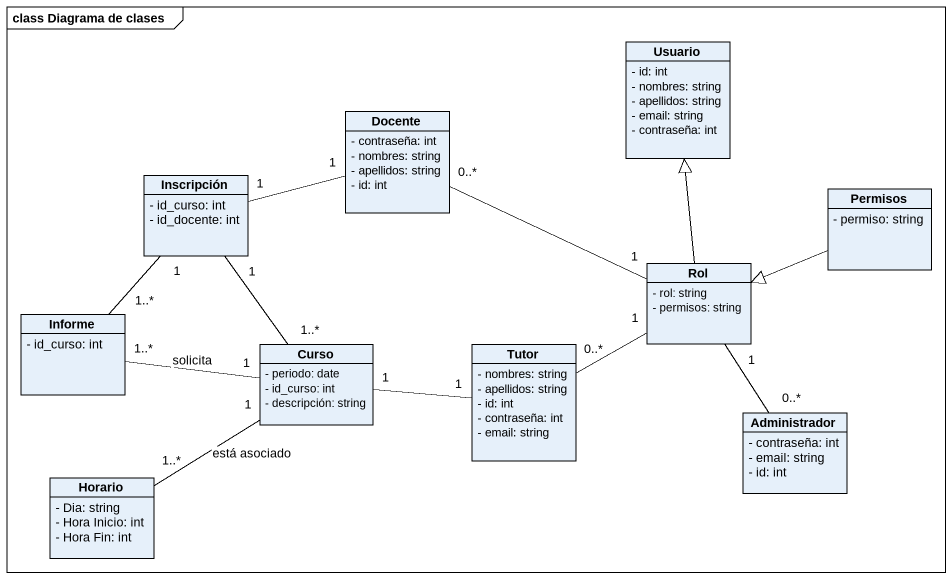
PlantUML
@startuml
mainframe class Diagrama de clases
hide circle
hide empty members
skinparam classAttributeIconSize 0
class Usuario {
  - id: int
  - nombres: string
  - apellidos: string
  - email: string
  - contraseña: int
}
class Docente {
  - contraseña: int
  - nombres: string
  - apellidos: string
  - id: int
}
class Inscripción {
  - id_curso: int
  - id_docente: int
}
class Permisos {
  - permiso: string
}
class Rol {
  - rol: string
  - permisos: string
}
class Informe {
  - id_curso: int
}
class Curso {
  - periodo: date
  - id_curso: int
  - descripción: string
}
class Tutor {
  - nombres: string
  - apellidos: string
  - id: int
  - contraseña: int
  - email: string
}
class Administrador {
  - contraseña: int
  - email: string
  - id: int
}
class Horario {
  - Dia: string
  - Hora Inicio: int
  - Hora Fin: int
}
Docente "1" -left- "1" Inscripción
Inscripción "1" -- "1..*" Informe
Inscripción "1" -- "1..*" Curso
Permisos -left-|> Rol
Rol -up-|> Usuario
Rol "1" -left- "0..*" Docente
Rol "1" -left- "0..*" Tutor
Rol "1" -- "0..*" Administrador
Informe "1..*" -right- "1" Curso : solicita
Curso "1" -- "1..*" Horario : está asociado
Tutor "1" -left- "1" Curso
@enduml
